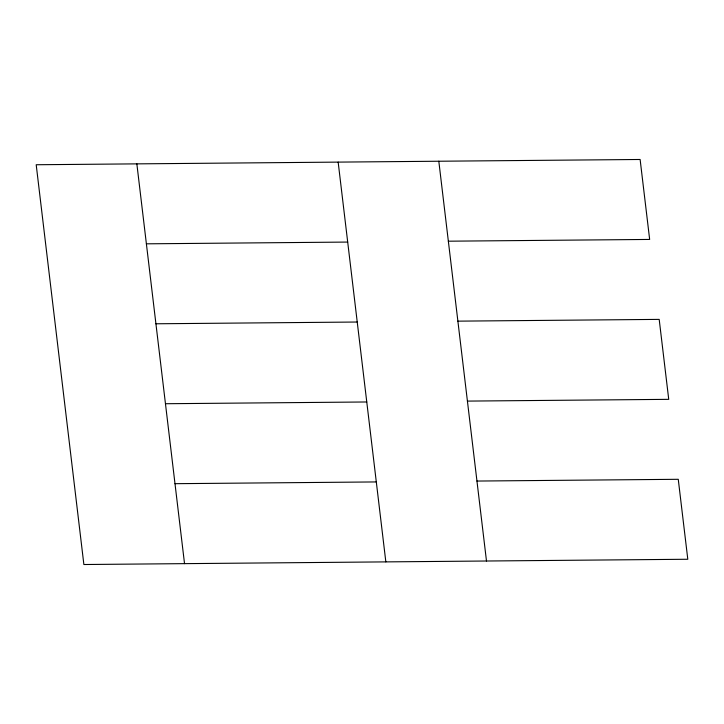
<?xml version="1.0" encoding="UTF-8"?>
<svg xmlns="http://www.w3.org/2000/svg" width="724" height="724" viewBox="0 0 724 724"><rect width="100%" height="100%" fill="white"/><g stroke="black" fill="none" stroke-linecap="round" stroke-linejoin="round"><path stroke-width="1.09" d="M146.393 243.825L347.692 242.069M448.346 241.192L649.654 239.436L640.125 159.479L36.2 164.746L83.875 564.521L687.8 559.254L678.261 479.297L476.953 481.053M155.922 323.782L357.231 322.026M457.885 321.148L659.193 319.384L668.732 399.34L467.423 401.096M165.461 403.73L366.769 401.974M175 483.686L376.308 481.931M438.816 161.235L486.492 561.01M338.162 162.113L385.838 561.887M136.854 163.868L184.53 563.643"/></g></svg>
